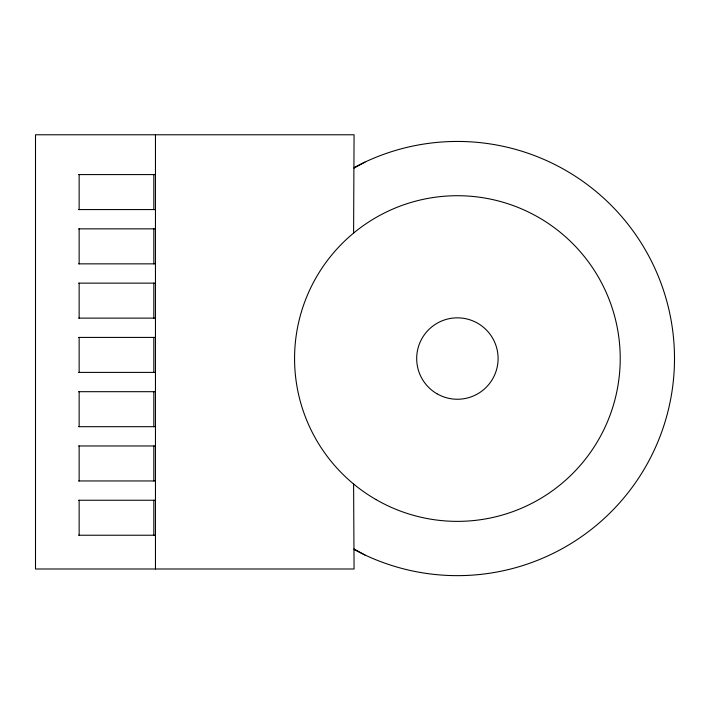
<?xml version="1.0" encoding="UTF-8"?>
<svg xmlns="http://www.w3.org/2000/svg" width="710" height="710" viewBox="0 0 710 710"><rect width="100%" height="100%" fill="white"/><g stroke="black" fill="none" stroke-linecap="round" stroke-linejoin="round"><path stroke-width="1.06" d="M353.598 233.084L354.068 134.776L35.5 134.776L35.5 568.994L354.068 568.994L353.598 484.007M353.988 168.128L364.958 162.102M78.632 174.589L155.454 174.589M78.632 209.574L155.454 209.574M78.632 228.86L155.454 228.86M78.632 263.854L155.454 263.854M78.632 283.139L155.454 283.139M78.632 318.124L155.454 318.124M78.632 337.419L155.454 337.419M78.632 372.404L155.454 372.404M78.632 391.689L155.454 391.689M78.632 426.683L155.454 426.683M78.632 445.969L155.454 445.969M78.632 480.954L155.454 480.954M78.632 500.248L155.454 500.248M78.632 535.234L155.454 535.234M354.015 548.972L364.958 554.989M155.454 134.776L155.454 568.994M153.821 174.589L153.821 209.574M153.821 228.86L153.821 263.854M153.821 283.139L153.821 318.124M153.821 337.419L153.821 372.404M153.821 391.689L153.821 426.683M153.821 445.969L153.821 480.954M153.821 500.248L153.821 535.234M79.147 174.589L79.147 209.574M79.147 228.86L79.147 263.854M79.147 283.139L79.147 318.124M79.147 337.419L79.147 372.404M79.147 391.689L79.147 426.683M79.147 445.969L79.147 480.954M79.147 500.248L79.147 535.234M354.246 167.507A217.109 217.109 0 0 1 674.5 358.541A217.109 217.109 0 0 1 354.246 549.576M375.98 499.556A162.83 162.83 0 0 0 620.221 358.541A162.83 162.83 0 0 0 375.98 217.526A162.83 162.83 0 0 0 375.98 499.556M437.04 393.802A40.71 40.71 0 0 0 498.101 358.541A40.71 40.71 0 0 0 437.04 323.29A40.71 40.71 0 0 0 437.04 393.802"/></g></svg>
